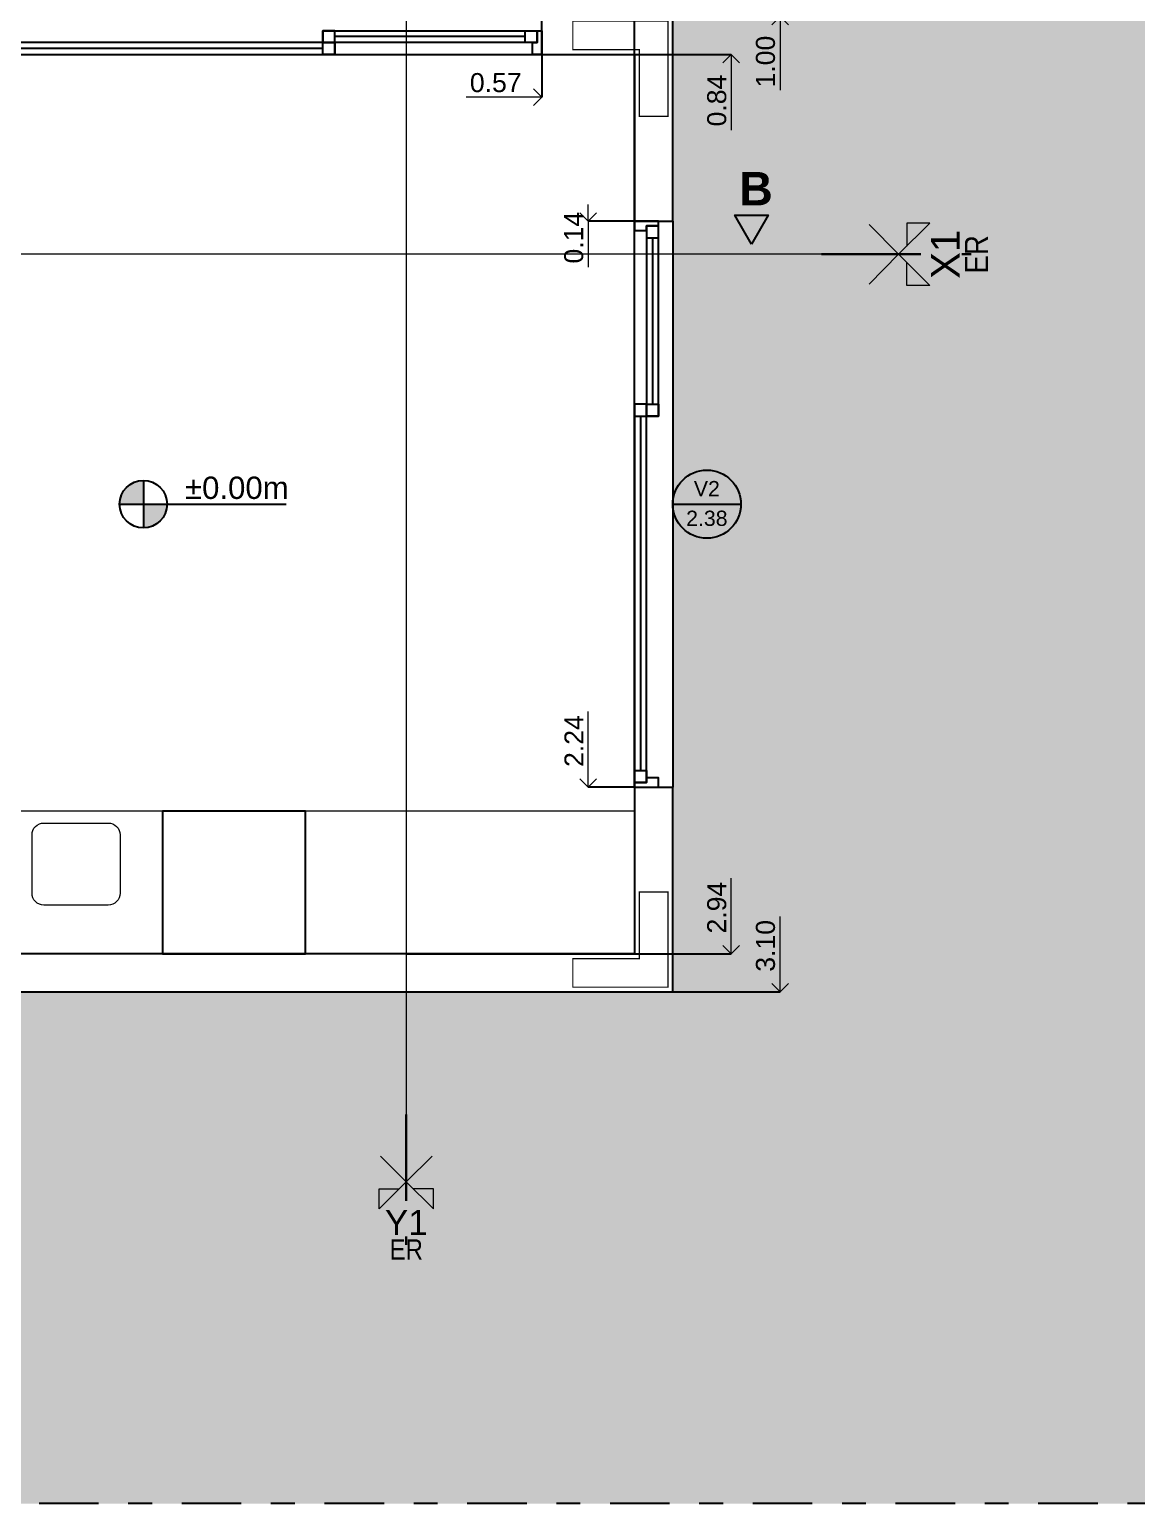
# Model space of a CAD drawing. Header units: millimetres. Extents: x 11902 to 12193, y 9935 to 10135.
# Drawn here: x 12164.17 to 12168.82, y 10029.66 to 10035.85 of the extents above; entities that cross this region are included whole.
import ezdxf
from ezdxf.enums import TextEntityAlignment as Align

# ---------------------------------------------------------------- set-up
doc = ezdxf.new("R2010")
doc.units = ezdxf.units.MM
doc.linetypes.add('2040-Superposicion Puentes 20-21-22 con cintas TDC-023-024-025$0$DASHDOT2', pattern=[0.5, 0.25, -0.125, 0, -0.125])
doc.linetypes.add('CENTRO2', pattern=[28.575, 19.05, -3.175, 3.175, -3.175])
doc.layers.get('Defpoints').update_dxf_attribs({"color": 254})
for name, color, linetype in [('0-HATCH', 7, 'Continuous'), ('000-TEXTO CARP', 1, 'Continuous'), ('01-MUROS', 7, 'Continuous'), ('02-CARPINTERÍAS', 62, 'Continuous')]:
    doc.layers.add(name, color=color, linetype=linetype)
doc.layers.add('000-COTAS ACUMULADAS', color=7, linetype='Continuous', lineweight=9, true_color=0xd10a0d)
for name, color, linetype, lineweight in [('001-EJES REPLANTEO', 20, 'Continuous', 18), ('003- CARP EXT', 182, 'Continuous', 15), ('05-MOBILIARIO SANITARIOS', 144, 'Continuous', 13)]:
    doc.layers.add(name, color=color, linetype=linetype, lineweight=lineweight)
doc.styles.add('COTAS', font='arial.ttf')
doc.styles.get("Standard").update_dxf_attribs({"font": 'arial.ttf'})
doc.dimstyles.new('Cotas 1 50', dxfattribs={"dimtxt": 0.08, "dimasz": 0.07, "dimexe": 0, "dimexo": 0, "dimgap": 0.02, "dimtad": 1, "dimjust": 2, "dimzin": 0, "dimdsep": 46, "dimtxsty": 'COTAS', "dimblk1": 'NONE', "dimblk2": 'OPEN90', "dimsah": 1, "dimcen": 0.1, "dimse1": 1, "dimsd1": 1, "dimclrd": 256, "dimclre": 252, "dimclrt": 256, "dimadec": 0, "dimazin": 0, "dimtfac": 1, "dimtix": 1, "dimtmove": 2, "dimatfit": 3, "dimldrblk": 'COTA', "dimfxl": 0, "dimtolj": 1, "dimtzin": 0, "dimlwd": -1, "dimarcsym": 0})

# ---------------------------------------------------------------- blocks, each defined once
blk = doc.blocks.new('Eje Replanteo')
h = blk.add_hatch(color=256)
h.paths.add_polyline_path([(0.229, 0.793), (0.06, 0.624), (0.229, 0.624)])
h.paths.add_polyline_path([(-0.229, 0.793), (-0.229, 0.624), (-0.06, 0.624)])
at = {"linetype": 'CENTRO2', "lineweight": 30}
for points in [[(0, 1.094), (0, 1.025)], [(0, 0.725), (0, 0)]]:
    blk.add_lwpolyline(points, dxfattribs=at)
for points in [[(0.217, 0.348), (0, 0.564), (-0.229, 0.793), (-0.229, 0.624), (-0.06, 0.624)], [(-0.217, 0.348), (0, 0.564), (0.229, 0.793), (0.229, 0.624), (0.06, 0.624)]]:
    blk.add_lwpolyline(points)
at = {"width": 0.85}
blk.add_attdef('ER', text='', height=0.17, dxfattribs=at).set_placement((0, 1.133), align=Align.MIDDLE_CENTER)
at = {"color": 1}
blk.add_attdef('EJE', text='', height=0.21, dxfattribs=at).set_placement((0, 0.905), align=Align.MIDDLE_CENTER)
blk = doc.blocks.new('A$C5BD9381F-flat-4')
at = {"layer": '000-TEXTO CARP'}
blk.add_line((0.0583, 0.1611), (0.3448, 0.1611), dxfattribs=at)
blk.add_circle((0.2016, 0.1611), 0.1433, dxfattribs=at)
blk.add_attdef('NOM', text='', height=0.064, dxfattribs=at).set_placement((0.2016, 0.1944), align=Align.CENTER)
blk.add_attdef('ANCHO', text='', height=0.064, dxfattribs=at).set_placement((0.2016, 0.0506), align=Align.BOTTOM_CENTER)
blk = doc.blocks.new('_OPEN90')
at = {"color": 0, "linetype": 'ByBlock'}
for p, q in [((0, 0), (-1, 0)), ((-0.5, 0.5), (0, 0)), ((0, 0), (-0.5, -0.5))]:
    blk.add_line(p, q, dxfattribs=at)
blk = doc.blocks.new('*D328')
at = {"layer": '000-COTAS ACUMULADAS', "color": 252, "lineweight": -2, "transparency": 16777216}
blk.add_line((12166.3233, 10035.7462), (12166.3233, 10035.5666), dxfattribs=at)
at = {"layer": '000-COTAS ACUMULADAS', "transparency": 16777216}
blk.add_line((12166.2533, 10035.5666), (12166.0055, 10035.5666), dxfattribs=at)
at = {"layer": 'Defpoints', "color": 0, "transparency": 16777216}
for p in [(12166.3233, 10035.7462), (12166.3233, 10035.5666), (12165.7533, 10034.9062)]:
    blk.add_point(p, dxfattribs=at)
at = {"layer": '000-COTAS ACUMULADAS', "transparency": 16777216, "xscale": 0.07, "yscale": 0.07, "zscale": 0.07}
blk.add_blockref('_OPEN90', (12166.3233, 10035.5666), dxfattribs=at)
at = {"layer": '000-COTAS ACUMULADAS', "transparency": 16777216, "insert": (12166.1294, 10035.6274), "char_height": 0.08, "attachment_point": 5, "style": 'COTAS'}
blk.add_mtext('\\A1;0.57', dxfattribs=at)
blk = doc.blocks.new('_None')
blk = doc.blocks.new('COTA')
blk.add_line((-1, 0), (0, 0))
at = {"const_width": 0.065}
blk.add_lwpolyline([(0.141, 0.141), (0.283, 0.283), (0, 0), (-0.141, -0.141), (-0.283, -0.283)], dxfattribs=at)
blk = doc.blocks.new('*D329')
at = {"layer": '000-COTAS ACUMULADAS', "transparency": 16777216}
blk.add_line((12166.6433, 10036.0827), (12166.3956, 10036.0827), dxfattribs=at)
at = {"layer": '000-COTAS ACUMULADAS', "color": 252, "lineweight": -2, "transparency": 16777216}
blk.add_line((12166.7133, 10035.0462), (12166.7133, 10036.0827), dxfattribs=at)
at = {"layer": 'Defpoints', "color": 0, "transparency": 16777216}
for p in [(12166.7133, 10036.0827), (12166.7133, 10035.0462), (12165.7533, 10034.9062)]:
    blk.add_point(p, dxfattribs=at)
at = {"layer": '000-COTAS ACUMULADAS', "transparency": 16777216, "xscale": 0.07, "yscale": 0.07, "zscale": 0.07}
blk.add_blockref('_OPEN90', (12166.7133, 10036.0827), dxfattribs=at)
at = {"layer": '000-COTAS ACUMULADAS', "transparency": 16777216, "insert": (12166.5195, 10036.1435), "char_height": 0.08, "attachment_point": 5, "style": 'COTAS'}
blk.add_mtext('\\A1;0.96', dxfattribs=at)
blk = doc.blocks.new('*D330')
at = {"layer": '000-COTAS ACUMULADAS', "transparency": 16777216}
blk.add_line((12166.8033, 10036.2516), (12166.5639, 10036.2516), dxfattribs=at)
at = {"layer": '000-COTAS ACUMULADAS', "color": 252, "lineweight": -2, "transparency": 16777216}
blk.add_line((12166.8733, 10035.0462), (12166.8733, 10036.2516), dxfattribs=at)
at = {"layer": 'Defpoints', "color": 0, "transparency": 16777216}
for p in [(12166.8733, 10036.2516), (12166.8733, 10035.0462), (12165.7533, 10034.9062)]:
    blk.add_point(p, dxfattribs=at)
at = {"layer": '000-COTAS ACUMULADAS', "transparency": 16777216, "xscale": 0.07, "yscale": 0.07, "zscale": 0.07}
blk.add_blockref('_OPEN90', (12166.8733, 10036.2516), dxfattribs=at)
at = {"layer": '000-COTAS ACUMULADAS', "transparency": 16777216, "insert": (12166.6836, 10036.3117), "char_height": 0.08, "attachment_point": 5, "style": 'COTAS'}
blk.add_mtext('\\A1;1.12', dxfattribs=at)
blk = doc.blocks.new('*D331')
at = {"layer": '000-COTAS ACUMULADAS', "color": 252, "lineweight": -2, "transparency": 16777216}
blk.add_line((12166.7133, 10035.7462), (12167.1195, 10035.7462), dxfattribs=at)
at = {"layer": '000-COTAS ACUMULADAS', "transparency": 16777216}
blk.add_line((12167.1195, 10035.6762), (12167.1195, 10035.4287), dxfattribs=at)
at = {"layer": 'Defpoints', "color": 0, "transparency": 16777216}
for p in [(12166.7133, 10035.7462), (12167.1195, 10035.7462), (12166.7133, 10034.9062)]:
    blk.add_point(p, dxfattribs=at)
at = {"layer": '000-COTAS ACUMULADAS', "transparency": 16777216, "xscale": 0.07, "yscale": 0.07, "zscale": 0.07, "rotation": 90}
blk.add_blockref('_OPEN90', (12167.1195, 10035.7462), dxfattribs=at)
at = {"layer": '000-COTAS ACUMULADAS', "transparency": 16777216, "insert": (12167.0587, 10035.5525), "char_height": 0.08, "attachment_point": 5, "rotation": 90, "style": 'COTAS'}
blk.add_mtext('\\A1;0.84', dxfattribs=at)
blk = doc.blocks.new('*D332')
at = {"layer": '000-COTAS ACUMULADAS', "color": 252, "lineweight": -2, "transparency": 16777216}
blk.add_line((12166.7133, 10035.9062), (12167.3243, 10035.9062), dxfattribs=at)
at = {"layer": '000-COTAS ACUMULADAS', "transparency": 16777216}
blk.add_line((12167.3243, 10035.8362), (12167.3243, 10035.5962), dxfattribs=at)
at = {"layer": 'Defpoints', "color": 0, "transparency": 16777216}
for p in [(12166.7133, 10035.9062), (12167.3243, 10035.9062), (12166.7133, 10034.9062)]:
    blk.add_point(p, dxfattribs=at)
at = {"layer": '000-COTAS ACUMULADAS', "transparency": 16777216, "xscale": 0.07, "yscale": 0.07, "zscale": 0.07, "rotation": 90}
blk.add_blockref('_OPEN90', (12167.3243, 10035.9062), dxfattribs=at)
at = {"layer": '000-COTAS ACUMULADAS', "transparency": 16777216, "insert": (12167.2635, 10035.7162), "char_height": 0.08, "attachment_point": 5, "rotation": 90, "style": 'COTAS'}
blk.add_mtext('\\A1;1.00', dxfattribs=at)
blk = doc.blocks.new('*D333')
at = {"layer": '000-COTAS ACUMULADAS', "color": 252, "lineweight": -2, "transparency": 16777216}
blk.add_line((12166.7133, 10035.0462), (12166.5183, 10035.0462), dxfattribs=at)
at = {"layer": '000-COTAS ACUMULADAS', "transparency": 16777216}
blk.add_line((12166.5183, 10035.0462), (12166.5183, 10034.8525), dxfattribs=at)
at = {"layer": 'Defpoints', "color": 0, "transparency": 16777216}
for p in [(12166.5183, 10035.0462), (12166.7133, 10035.0462), (12166.7133, 10034.9062)]:
    blk.add_point(p, dxfattribs=at)
at = {"layer": '000-COTAS ACUMULADAS', "transparency": 16777216, "xscale": 0.07, "yscale": 0.07, "zscale": 0.07, "rotation": 270}
blk.add_blockref('_OPEN90', (12166.5183, 10035.0462), dxfattribs=at)
at = {"layer": '000-COTAS ACUMULADAS', "transparency": 16777216, "insert": (12166.4575, 10034.9762), "char_height": 0.08, "attachment_point": 5, "rotation": 90, "style": 'COTAS'}
blk.add_mtext('\\A1;0.14', dxfattribs=at)
blk = doc.blocks.new('*D334')
at = {"layer": '000-COTAS ACUMULADAS', "transparency": 16777216}
blk.add_line((12167.1195, 10032.0362), (12167.1195, 10032.285), dxfattribs=at)
at = {"layer": '000-COTAS ACUMULADAS', "color": 252, "lineweight": -2, "transparency": 16777216}
blk.add_line((12165.7533, 10031.9662), (12167.1195, 10031.9662), dxfattribs=at)
at = {"layer": 'Defpoints', "color": 0, "transparency": 16777216}
for p in [(12165.7533, 10034.9062), (12165.7533, 10031.9662), (12167.1195, 10031.9662)]:
    blk.add_point(p, dxfattribs=at)
at = {"layer": '000-COTAS ACUMULADAS', "transparency": 16777216, "xscale": 0.07, "yscale": 0.07, "zscale": 0.07, "rotation": 270}
blk.add_blockref('_OPEN90', (12167.1195, 10031.9662), dxfattribs=at)
at = {"layer": '000-COTAS ACUMULADAS', "transparency": 16777216, "insert": (12167.0587, 10032.1606), "char_height": 0.08, "attachment_point": 5, "rotation": 90, "style": 'COTAS'}
blk.add_mtext('\\A1;2.94', dxfattribs=at)
blk = doc.blocks.new('*D335')
at = {"layer": '000-COTAS ACUMULADAS', "transparency": 16777216}
blk.add_line((12167.3243, 10031.8762), (12167.3243, 10032.1237), dxfattribs=at)
at = {"layer": '000-COTAS ACUMULADAS', "color": 252, "lineweight": -2, "transparency": 16777216}
blk.add_line((12165.7533, 10031.8062), (12167.3243, 10031.8062), dxfattribs=at)
at = {"layer": 'Defpoints', "color": 0, "transparency": 16777216}
for p in [(12165.7533, 10034.9062), (12165.7533, 10031.8062), (12167.3243, 10031.8062)]:
    blk.add_point(p, dxfattribs=at)
at = {"layer": '000-COTAS ACUMULADAS', "transparency": 16777216, "xscale": 0.07, "yscale": 0.07, "zscale": 0.07, "rotation": 270}
blk.add_blockref('_OPEN90', (12167.3243, 10031.8062), dxfattribs=at)
at = {"layer": '000-COTAS ACUMULADAS', "transparency": 16777216, "insert": (12167.2635, 10031.9999), "char_height": 0.08, "attachment_point": 5, "rotation": 90, "style": 'COTAS'}
blk.add_mtext('\\A1;3.10', dxfattribs=at)
blk = doc.blocks.new('*D336')
at = {"layer": '000-COTAS ACUMULADAS', "transparency": 16777216}
blk.add_line((12166.5183, 10032.7362), (12166.5183, 10032.985), dxfattribs=at)
at = {"layer": '000-COTAS ACUMULADAS', "color": 252, "lineweight": -2, "transparency": 16777216}
blk.add_line((12166.7133, 10032.6662), (12166.5183, 10032.6662), dxfattribs=at)
at = {"layer": 'Defpoints', "color": 0, "transparency": 16777216}
for p in [(12165.7533, 10034.9062), (12166.5183, 10032.6662), (12166.7133, 10032.6662)]:
    blk.add_point(p, dxfattribs=at)
at = {"layer": '000-COTAS ACUMULADAS', "transparency": 16777216, "xscale": 0.07, "yscale": 0.07, "zscale": 0.07, "rotation": 270}
blk.add_blockref('_OPEN90', (12166.5183, 10032.6662), dxfattribs=at)
at = {"layer": '000-COTAS ACUMULADAS', "transparency": 16777216, "insert": (12166.4582, 10032.8606), "char_height": 0.08, "attachment_point": 5, "rotation": 90, "style": 'COTAS'}
blk.add_mtext('\\A1;2.24', dxfattribs=at)
blk = doc.blocks.new('*D337')
at = {"layer": '000-COTAS ACUMULADAS', "color": 252, "lineweight": -2, "transparency": 16777216}
blk.add_line((12163.5233, 10032.5662), (12163.5233, 10032.901), dxfattribs=at)
at = {"layer": '000-COTAS ACUMULADAS', "transparency": 16777216}
blk.add_line((12163.5933, 10032.901), (12163.8425, 10032.901), dxfattribs=at)
at = {"layer": 'Defpoints', "color": 0, "transparency": 16777216}
for p in [(12163.5233, 10032.901), (12163.5233, 10032.5662), (12165.7533, 10032.5662)]:
    blk.add_point(p, dxfattribs=at)
at = {"layer": '000-COTAS ACUMULADAS', "transparency": 16777216, "xscale": 0.07, "yscale": 0.07, "zscale": 0.07, "rotation": 180}
blk.add_blockref('_OPEN90', (12163.5233, 10032.901), dxfattribs=at)
at = {"layer": '000-COTAS ACUMULADAS', "transparency": 16777216, "insert": (12163.7179, 10032.9619), "char_height": 0.08, "attachment_point": 5, "style": 'COTAS'}
blk.add_mtext('\\A1;2.23', dxfattribs=at)
blk = doc.blocks.new('*D338')
at = {"layer": '000-COTAS ACUMULADAS', "color": 252, "lineweight": -2, "transparency": 16777216}
blk.add_line((12161.5733, 10033.8562), (12161.5733, 10035.1315), dxfattribs=at)
at = {"layer": '000-COTAS ACUMULADAS', "transparency": 16777216}
blk.add_line((12161.6433, 10035.1315), (12161.8945, 10035.1315), dxfattribs=at)
at = {"layer": 'Defpoints', "color": 0, "transparency": 16777216}
for p in [(12161.5733, 10035.1315), (12161.5733, 10033.8562), (12165.7533, 10033.8562)]:
    blk.add_point(p, dxfattribs=at)
at = {"layer": '000-COTAS ACUMULADAS', "transparency": 16777216, "xscale": 0.07, "yscale": 0.07, "zscale": 0.07, "rotation": 180}
blk.add_blockref('_OPEN90', (12161.5733, 10035.1315), dxfattribs=at)
at = {"layer": '000-COTAS ACUMULADAS', "transparency": 16777216, "insert": (12161.7689, 10035.1924), "char_height": 0.08, "attachment_point": 5, "style": 'COTAS'}
blk.add_mtext('\\A1;4.18', dxfattribs=at)
blk = doc.blocks.new('*D339')
at = {"layer": '000-COTAS ACUMULADAS', "color": 252, "lineweight": -2, "transparency": 16777216}
blk.add_line((12161.6933, 10034.6362), (12161.6933, 10034.99), dxfattribs=at)
at = {"layer": '000-COTAS ACUMULADAS', "transparency": 16777216}
blk.add_line((12161.7633, 10034.99), (12162.0143, 10034.99), dxfattribs=at)
at = {"layer": 'Defpoints', "color": 0, "transparency": 16777216}
for p in [(12161.6933, 10034.99), (12165.7533, 10034.9062), (12161.6933, 10034.6362)]:
    blk.add_point(p, dxfattribs=at)
at = {"layer": '000-COTAS ACUMULADAS', "transparency": 16777216, "xscale": 0.07, "yscale": 0.07, "zscale": 0.07, "rotation": 180}
blk.add_blockref('_OPEN90', (12161.6933, 10034.99), dxfattribs=at)
at = {"layer": '000-COTAS ACUMULADAS', "transparency": 16777216, "insert": (12161.8888, 10035.0509), "char_height": 0.08, "attachment_point": 5, "style": 'COTAS'}
blk.add_mtext('\\A1;4.06', dxfattribs=at)
blk = doc.blocks.new('*D340')
at = {"layer": '000-COTAS ACUMULADAS', "color": 252, "lineweight": -2, "transparency": 16777216}
blk.add_line((12162.4933, 10034.6362), (12162.4933, 10035.1315), dxfattribs=at)
at = {"layer": '000-COTAS ACUMULADAS', "transparency": 16777216}
blk.add_line((12162.5633, 10035.1315), (12162.811, 10035.1315), dxfattribs=at)
at = {"layer": 'Defpoints', "color": 0, "transparency": 16777216}
for p in [(12162.4933, 10035.1315), (12165.7533, 10034.9062), (12162.4933, 10034.6362)]:
    blk.add_point(p, dxfattribs=at)
at = {"layer": '000-COTAS ACUMULADAS', "transparency": 16777216, "xscale": 0.07, "yscale": 0.07, "zscale": 0.07, "rotation": 180}
blk.add_blockref('_OPEN90', (12162.4933, 10035.1315), dxfattribs=at)
at = {"layer": '000-COTAS ACUMULADAS', "transparency": 16777216, "insert": (12162.6872, 10035.1924), "char_height": 0.08, "attachment_point": 5, "style": 'COTAS'}
blk.add_mtext('\\A1;3.26', dxfattribs=at)
blk = doc.blocks.new('*D341')
at = {"layer": '000-COTAS ACUMULADAS', "color": 252, "lineweight": -2, "transparency": 16777216}
blk.add_line((12162.6233, 10034.7662), (12162.6233, 10034.99), dxfattribs=at)
at = {"layer": '000-COTAS ACUMULADAS', "transparency": 16777216}
blk.add_line((12162.6933, 10034.99), (12162.9411, 10034.99), dxfattribs=at)
at = {"layer": 'Defpoints', "color": 0, "transparency": 16777216}
for p in [(12162.6233, 10034.99), (12165.7533, 10034.9062), (12162.6233, 10034.7662)]:
    blk.add_point(p, dxfattribs=at)
at = {"layer": '000-COTAS ACUMULADAS', "transparency": 16777216, "xscale": 0.07, "yscale": 0.07, "zscale": 0.07, "rotation": 180}
blk.add_blockref('_OPEN90', (12162.6233, 10034.99), dxfattribs=at)
at = {"layer": '000-COTAS ACUMULADAS', "transparency": 16777216, "insert": (12162.8172, 10035.0509), "char_height": 0.08, "attachment_point": 5, "style": 'COTAS'}
blk.add_mtext('\\A1;3.13', dxfattribs=at)

msp = doc.modelspace()

# ---------------------------------------------------------------- hatches: boundary and pattern name
at = {"transparency": 33554687}
h = msp.add_hatch(color=256, dxfattribs=at)
h.dxf.hatch_style = 1
h.paths.add_polyline_path([(12167.2048, 10034.9496), (12167.1346, 10035.0711), (12167.275, 10035.0711)])
at = {"layer": '0-HATCH'}
h = msp.add_hatch(color=256, dxfattribs=at)
h.dxf.hatch_style = 1
h.paths.add_polyline_path([(12164.6483, 10033.9562, 0.414214), (12164.5483, 10033.8562), (12164.6483, 10033.8562)])
h.paths.add_polyline_path([(12164.6483, 10033.8562), (12164.6483, 10033.7562, 0.414214), (12164.7483, 10033.8562)])
at = {"layer": '01-MUROS', "true_color": 0xe0e0e0, "transparency": 33554595}
h = msp.add_hatch(color=254, dxfattribs=at)
h.dxf.hatch_style = 1
h.paths.add_polyline_path([(12141.9905, 10035.7662), (12133.2105, 10035.7662), (12133.2105, 10029.6562), (12141.9905, 10029.6562)])
edge = h.paths.add_edge_path()
edge.add_line((12177.3243, 10052.2062), (12138.1005, 10052.2062))
edge.add_arc((12138.012, 10047.4056), 4.8014, 88.94277, 179.99294)
edge.add_line((12133.2105, 10047.4062), (12133.2105, 10045.9062))
edge.add_line((12133.2105, 10045.9062), (12146.4005, 10045.9062))
edge.add_line((12146.4005, 10045.9062), (12177.3243, 10045.9062))
edge.add_line((12177.3243, 10045.9062), (12177.3243, 10052.2062))
h.paths.add_polyline_path([(12163.6233, 10030.6562), (12153.1905, 10030.6562), (12153.1905, 10029.6562), (12163.6233, 10029.6562)])
h.paths.add_polyline_path([(12141.9905, 10030.6562), (12149.1905, 10030.6562), (12149.1905, 10029.6562), (12141.9905, 10029.6562)])
h.paths.add_polyline_path([(12164.1033, 10031.8062), (12164.1033, 10030.6562), (12163.6233, 10030.6562), (12163.6233, 10029.6562), (12185.6243, 10029.6562), (12185.6243, 10052.2062), (12177.3243, 10052.2062), (12177.3243, 10039.0625), (12166.8733, 10039.0625), (12166.8733, 10031.8062)])

# ---------------------------------------------------------------- linework, layer by layer
at = {"color": 1, "linetype": '2040-Superposicion Puentes 20-21-22 con cintas TDC-023-024-025$0$DASHDOT2'}
msp.add_line((12189.6598, 10029.6562), (12133.0105, 10029.6562), dxfattribs=at)
at = {"color": 97, "true_color": 0x2e8c22, "const_width": 0.005}
for points in [[(12166.8533, 10035.8862), (12166.4533, 10035.8862), (12166.4533, 10035.7662), (12166.7333, 10035.7662), (12166.7333, 10035.4862), (12166.8533, 10035.4862), (12166.8533, 10035.8862)], [(12166.8533, 10031.8262), (12166.4533, 10031.8262), (12166.4533, 10031.9462), (12166.7333, 10031.9462), (12166.7333, 10032.2262), (12166.8533, 10032.2262), (12166.8533, 10031.8262)]]:
    msp.add_lwpolyline(points, dxfattribs=at)
msp.add_lwpolyline([(12167.2048, 10034.9496), (12167.1346, 10035.0711), (12167.275, 10035.0711)], close=True)
at = {"layer": '0-HATCH'}
for p, q in [((12164.6483, 10033.9562), (12164.6483, 10033.7562)), ((12164.5483, 10033.8562), (12165.2483, 10033.8562))]:
    msp.add_line(p, q, dxfattribs=at)
msp.add_circle((12164.6483, 10033.8562), 0.1, dxfattribs=at)
at = {"layer": '001-EJES REPLANTEO'}
for p, q in [((12165.7533, 10036.7041), (12165.7533, 10031.0083)), ((12167.8231, 10034.9062), (12159.8227, 10034.9062))]:
    msp.add_line(p, q, dxfattribs=at)
at = {"layer": '01-MUROS'}
for p, q in [((12166.3233, 10035.7462), (12166.3233, 10035.9062)), ((12166.7133, 10035.0462), (12166.8733, 10035.0462)), ((12166.7133, 10035.0462), (12166.8733, 10035.0462)), ((12166.7133, 10032.6662), (12166.7133, 10031.9662)), ((12166.7133, 10032.6662), (12166.8733, 10032.6662)), ((12166.8733, 10031.8062), (12166.8733, 10032.6662)), ((12166.7133, 10031.9662), (12163.6533, 10031.9662))]:
    msp.add_line(p, q, dxfattribs=at)
for points in [[(12166.8733, 10035.0462), (12166.8733, 10035.9062), (12166.3233, 10035.9062)], [(12166.3233, 10035.7462), (12166.7133, 10035.7462), (12166.7133, 10035.0462)], [(12163.5233, 10031.8062), (12166.8733, 10031.8062)]]:
    msp.add_lwpolyline(points, dxfattribs=at)
msp.add_lwpolyline([(12164.7294, 10031.9662), (12165.3294, 10031.9662), (12165.3294, 10032.5662), (12164.7294, 10032.5662)], close=True, dxfattribs=at)
at = {"layer": '02-CARPINTERÍAS'}
for p, q in [((12166.2533, 10035.8212), (12165.4533, 10035.8212)), ((12162.6233, 10035.7462), (12166.3233, 10035.7462)), ((12165.4033, 10035.7712), (12163.5433, 10035.7712)), ((12166.7133, 10032.6662), (12166.7133, 10035.0462)), ((12166.7133, 10032.6662), (12166.7133, 10035.0462)), ((12166.8733, 10035.0462), (12166.8733, 10032.6662)), ((12166.7883, 10034.9762), (12166.7883, 10034.2762)), ((12166.7383, 10034.2262), (12166.7383, 10032.7362))]:
    msp.add_line(p, q, dxfattribs=at)
for points in [[(12166.3033, 10035.8462), (12166.3033, 10035.7962), (12165.4033, 10035.7962), (12165.4033, 10035.8462)], [(12165.4033, 10035.7962), (12165.4533, 10035.7962), (12165.4533, 10035.8462), (12165.4033, 10035.8462)], [(12166.3033, 10035.7962), (12166.2533, 10035.7962), (12166.2533, 10035.8462), (12166.3033, 10035.8462)], [(12166.2833, 10035.7962), (12166.3033, 10035.7962), (12166.3033, 10035.8462), (12166.3233, 10035.8462), (12166.3233, 10035.7462), (12166.2833, 10035.7462)], [(12165.4533, 10035.7962), (12163.4933, 10035.7962), (12163.4933, 10035.7462), (12165.4533, 10035.7462)], [(12165.4533, 10035.7462), (12165.4033, 10035.7462), (12165.4033, 10035.7962), (12165.4533, 10035.7962)], [(12166.7633, 10035.0062), (12166.7633, 10035.0262), (12166.8133, 10035.0262), (12166.8133, 10035.0462), (12166.7133, 10035.0462), (12166.7133, 10035.0062)], [(12166.8133, 10035.0262), (12166.7633, 10035.0262), (12166.7633, 10034.2262), (12166.8133, 10034.2262)], [(12166.7633, 10035.0262), (12166.7633, 10034.9762), (12166.8133, 10034.9762), (12166.8133, 10035.0262)], [(12166.7633, 10034.2762), (12166.7133, 10034.2762), (12166.7133, 10032.6862), (12166.7633, 10032.6862)], [(12166.7133, 10034.2762), (12166.7133, 10034.2262), (12166.7633, 10034.2262), (12166.7633, 10034.2762)], [(12166.7633, 10034.2262), (12166.7633, 10034.2762), (12166.8133, 10034.2762), (12166.8133, 10034.2262)], [(12166.7133, 10032.6862), (12166.7133, 10032.7362), (12166.7633, 10032.7362), (12166.7633, 10032.6862)], [(12166.7633, 10032.7062), (12166.7633, 10032.6862), (12166.7133, 10032.6862), (12166.7133, 10032.6662), (12166.8133, 10032.6662), (12166.8133, 10032.7062)]]:
    msp.add_lwpolyline(points, close=True, dxfattribs=at)
at = {"layer": '05-MOBILIARIO SANITARIOS'}
msp.add_line((12166.7133, 10032.5662), (12163.6533, 10032.5662), dxfattribs=at)
msp.add_lwpolyline([(12164.1803, 10032.2212), (12164.1803, 10032.4662, -0.414214), (12164.2303, 10032.5162), (12164.5003, 10032.5162, -0.414214), (12164.5503, 10032.4662), (12164.5503, 10032.2212, -0.414214), (12164.5003, 10032.1712), (12164.2303, 10032.1712, -0.414214)], format="xyb", close=True, dxfattribs=at)

# ---------------------------------------------------------------- block references
at = {"layer": '001-EJES REPLANTEO'}
ref = msp.add_blockref('Eje Replanteo', (12167.4986, 10034.9062), dxfattribs=dict(at, xscale=-0.5749999999999993, yscale=0.5749999999999993, zscale=0.5, rotation=270))
ref.add_attrib('EJE', 'X1', dxfattribs={"layer": '0', "color": 1, "height": 0.12075, "rotation": 90}).set_placement((12168.0195, 10034.9062), align=Align.MIDDLE_CENTER)
ref.add_attrib('ER', 'ER', dxfattribs={"layer": '0', "height": 0.09775, "rotation": 90, "width": 0.85}).set_placement((12168.1499, 10034.9062), align=Align.MIDDLE_CENTER)
ref = msp.add_blockref('Eje Replanteo', (12165.7533, 10031.2905), dxfattribs=dict(at, xscale=-0.5, yscale=0.5, zscale=0.5, rotation=180))
ref.add_attrib('EJE', 'Y1', dxfattribs={"layer": '0', "color": 1, "height": 0.105}).set_placement((12165.7533, 10030.8375), align=Align.MIDDLE_CENTER)
ref.add_attrib('ER', 'ER', dxfattribs={"layer": '0', "height": 0.085, "width": 0.85}).set_placement((12165.7533, 10030.7241), align=Align.MIDDLE_CENTER)
at = {"layer": '003- CARP EXT'}
msp.add_blockref('A$C5BD9381F-flat-4', (12166.8151, 10033.6951), dxfattribs=at).add_auto_attribs({'NOM': 'V2', 'ANCHO': '2.38'})

# ---------------------------------------------------------------- texts
at = {"attachment_point": 1}
for s, insert, char_height in [('\\pi0.67667;{\\fArial|b1|i0|c0|p34;B}', (12166.4757, 10035.2523), 0.140306), ('%%P0.00m', (12164.8233, 10033.9719), 0.09375)]:
    msp.add_mtext_dynamic_manual_height_columns(s, width=1.470858, gutter_width=12.5, heights=[0], dxfattribs=dict(at, insert=insert, char_height=char_height))

# ---------------------------------------------------------------- dimensions: what is measured, and where the dimension line sits
at = {"layer": '000-COTAS ACUMULADAS'}
for base, p1, p2, picture, middle in [((12166.8733, 10036.2516), (12165.7533, 10034.9062), (12166.8733, 10035.0462), '*D330', (12166.6836, 10036.3117)), ((12166.7133, 10036.0827), (12165.7533, 10034.9062), (12166.7133, 10035.0462), '*D329', (12166.5195, 10036.1435)), ((12166.3233, 10035.5666), (12165.7533, 10034.9062), (12166.3233, 10035.7462), '*D328', (12166.1294, 10035.6274)), ((12161.5733, 10035.1315), (12165.7533, 10033.8562), (12161.5733, 10033.8562), '*D338', (12161.7689, 10035.1924)), ((12162.4933, 10035.1315), (12165.7533, 10034.9062), (12162.4933, 10034.6362), '*D340', (12162.6872, 10035.1924)), ((12161.6933, 10034.99), (12165.7533, 10034.9062), (12161.6933, 10034.6362), '*D339', (12161.8888, 10035.0509)), ((12162.6233, 10034.99), (12165.7533, 10034.9062), (12162.6233, 10034.7662), '*D341', (12162.8172, 10035.0509)), ((12163.5233, 10032.901), (12165.7533, 10032.5662), (12163.5233, 10032.5662), '*D337', (12163.7179, 10032.9619))]:
    dim = msp.add_linear_dim(base=base, p1=p1, p2=p2, dimstyle='Cotas 1 50', dxfattribs=at)
    dim.commit()
    dim.dimension.update_dxf_attribs({"geometry": picture, "text_midpoint": middle})
for base, p1, p2, picture, middle in [((12167.3243, 10035.9062), (12166.7133, 10034.9062), (12166.7133, 10035.9062), '*D332', (12167.2635, 10035.7162)), ((12167.1195, 10035.7462), (12166.7133, 10034.9062), (12166.7133, 10035.7462), '*D331', (12167.0587, 10035.5525)), ((12166.5183, 10035.0462), (12166.7133, 10034.9062), (12166.7133, 10035.0462), '*D333', (12166.4575, 10034.9762)), ((12167.1195, 10031.9662), (12165.7533, 10034.9062), (12165.7533, 10031.9662), '*D334', (12167.0587, 10032.1606)), ((12167.3243, 10031.8062), (12165.7533, 10034.9062), (12165.7533, 10031.8062), '*D335', (12167.2635, 10031.9999)), ((12166.5183, 10032.6662), (12165.7533, 10034.9062), (12166.7133, 10032.6662), '*D336', (12166.4582, 10032.8606))]:
    dim = msp.add_linear_dim(base=base, p1=p1, p2=p2, angle=90, dimstyle='Cotas 1 50', dxfattribs=at)
    dim.commit()
    dim.dimension.update_dxf_attribs({"geometry": picture, "text_midpoint": middle})

doc.saveas('drawing.dxf')
